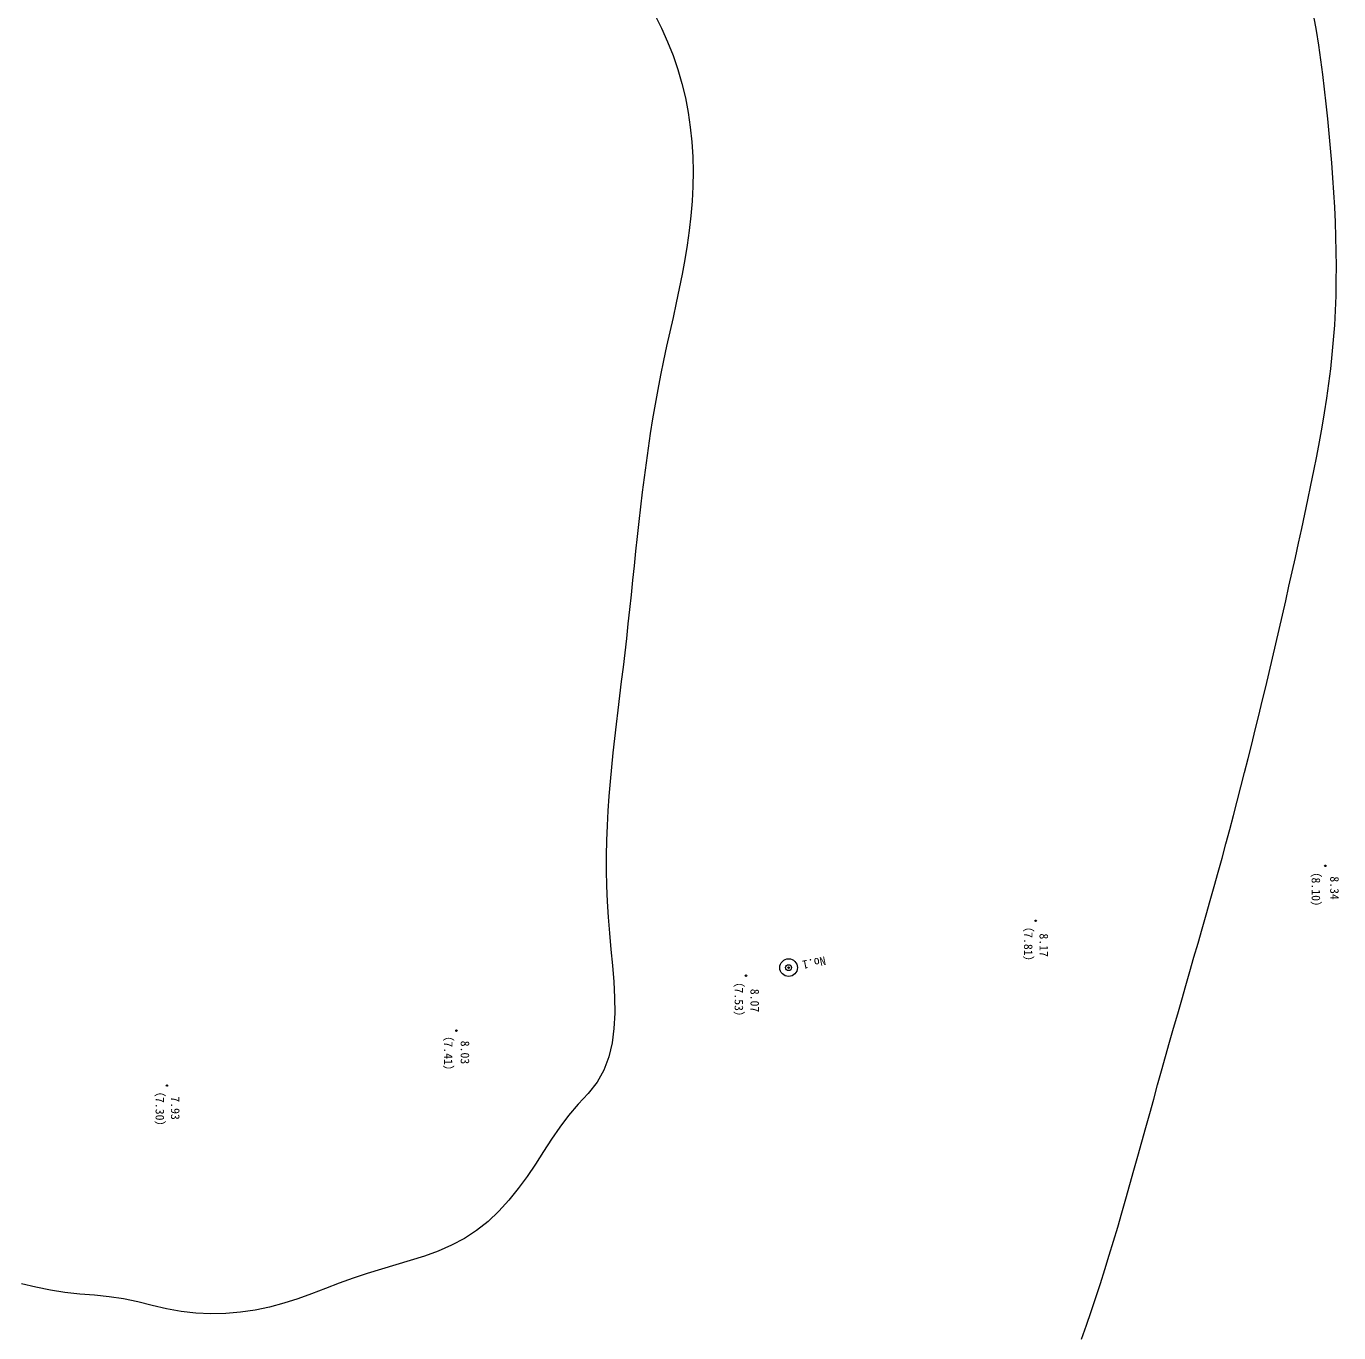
# Model space of a CAD drawing. Units: millimetres, scale not verified. Extents: x -24504 to 83739, y 769 to 153354.
# Drawn here: x 36085 to 80612, y 43280 to 87607 of the extents above; entities that cross this region are included whole.
import ezdxf
from ezdxf.enums import TextEntityAlignment as Align

# ---------------------------------------------------------------- set-up
doc = ezdxf.new("R2010")
doc.units = ezdxf.units.MM
doc.header["$LTSCALE"] = 100
doc.header["$PDMODE"] = 32
doc.header["$PDSIZE"] = 50
doc.layers.add('0-0通り芯', color=4, linetype='Continuous', lineweight=13)
doc.styles.add('ＭＳ ゴシック', font='')
doc.styles.get('ＭＳ ゴシック').set_extended_font_data('MS Gothic')

msp = doc.modelspace()

# ---------------------------------------------------------------- linework, layer by layer
at = {"layer": '0-0通り芯', "color": 3}
for points in [[(57414.4, 87990.2), (57636.7, 87540.2), (57841.4, 87082.4), (58026.5, 86616.9), (58190.2, 86143.9), (58330.5, 85663.3), (58447.3, 85175.8), (58541.2, 84682.8), (58613.2, 84185.3), (58664, 83684.6), (58694.6, 83181.8), (58705.9, 82678.1), (58698.6, 82174.9), (58673.6, 81673.2), (58631.9, 81174.1), (58575.2, 80677.5), (58505.4, 80183), (58424.4, 79690.4), (58334.2, 79199.2), (58236.5, 78709.1), (58133.5, 78219.7), (58026.9, 77730.6), (57918.7, 77241.4), (57810.8, 76751.8), (57705.1, 76261.5), (57603.6, 75770), (57507.9, 75277.1), (57418.3, 74782.7), (57334.4, 74287), (57255.8, 73790.3), (57181.9, 73292.7), (57112.4, 72794.4), (57046.7, 72295.8), (56984.3, 71796.8), (56924.9, 71297.8), (56867.9, 70799), (56812.8, 70300.4), (56759.3, 69802.5), (56706.8, 69305.2), (56655, 68808.9), (56603.3, 68313.7), (56551.2, 67819.8), (56498.3, 67327.5), (56444.2, 66836.9), (56388.3, 66348.2), (56330.5, 65861.5), (56271.3, 65376.4), (56211.7, 64892.3), (56152.5, 64408.6), (56094.4, 63924.8), (56038.3, 63440.3), (55985, 62954.7), (55935.5, 62467.3), (55890.4, 61977.6), (55850.6, 61485), (55817, 60989.1), (55790.4, 60489.2), (55771.5, 59984.8), (55761.4, 59475.4), (55760.6, 58960.4), (55770.2, 58439.2), (55790.9, 57911.3), (55823.6, 57376.2), (55868.5, 56833.6), (55920.9, 56285.8), (55973.1, 55736.8), (56017.2, 55190.7), (56045.6, 54651.3), (56050.4, 54122.6), (56023.9, 53608.5), (55958.2, 53113.2), (55845.7, 52640.4), (55678.6, 52194.2), (55449.1, 51778.6), (55149.4, 51397.4), (54804.7, 51036), (54485.7, 50654.5), (54189, 50255.4), (53907.1, 49844), (53632.2, 49425.3), (53356.7, 49004.4), (53073, 48586.7), (52773.6, 48177.1), (52454.2, 47781.8), (52113.7, 47407.3), (51750.6, 47060.5), (51363.9, 46748.1), (50952.3, 46476.5), (50517.1, 46246.4), (50062.3, 46050.2), (49592.6, 45879.7), (49112.3, 45727), (48625.8, 45584), (48137.7, 45442.6), (47652.3, 45294.7), (47173.8, 45133.1), (46701.8, 44959.3), (46233.6, 44780.3), (45766.4, 44602.9), (45297.4, 44434.2), (44823.8, 44281), (44342.7, 44150.3), (43852.2, 44048), (43354.2, 43976), (42851.4, 43935), (42346.6, 43925.7), (41842.7, 43948.7), (41342.4, 44004.8), (40848.5, 44094.4), (40360.5, 44208), (39874.5, 44326.6), (39386.8, 44430.5), (38893.9, 44503.1), (38396.4, 44551.4), (37897.1, 44594.6), (37398.6, 44651), (36902.9, 44728), (36411.1, 44826), (35924.5, 44945)], [(71885.6, 43061.3), (72051.5, 43532.1), (72213.2, 44004.4), (72371.1, 44478.3), (72525.4, 44953.5), (72676.4, 45429.9), (72824.5, 45907.5), (72969.7, 46386.2), (73112.5, 46865.7), (73253.2, 47346.1), (73391.9, 47827.2), (73529, 48308.9), (73664.8, 48791.1), (73799.6, 49273.7), (73933.5, 49756.6), (74067, 50239.6), (74200.2, 50722.7), (74333.5, 51205.7), (74467.2, 51688.6), (74601.4, 52171.2), (74736.6, 52653.4), (74872.7, 53135.3), (75009.6, 53616.7), (75147.1, 54097.9), (75285.1, 54578.8), (75423.4, 55059.5), (75561.7, 55540.2), (75700, 56020.7), (75838.1, 56501.2), (75975.7, 56981.6), (76112.8, 57462.2), (76249, 57943), (76384.4, 58423.9), (76518.6, 58905.1), (76651.6, 59386.5), (76783.1, 59868.4), (76913, 60350.6), (77041.3, 60833.2), (77168.2, 61316.2), (77293.5, 61799.7), (77417.5, 62283.5), (77540.1, 62767.7), (77661.4, 63252.3), (77781.4, 63737.2), (77900.2, 64222.5), (78017.8, 64708.2), (78134.3, 65194.3), (78249.7, 65680.6), (78364.1, 66167.4), (78477.4, 66654.6), (78589.9, 67142), (78701.5, 67629.8), (78812.2, 68118), (78922.2, 68606.5), (79031.4, 69095.3), (79139.9, 69584.5), (79247.7, 70073.9), (79355, 70563.7), (79461.6, 71053.8), (79566.8, 71544.3), (79670, 72035.2), (79770.5, 72526.5), (79867.6, 73018.2), (79960.6, 73510.4), (80048.8, 74003.1), (80131.5, 74496.3), (80208.1, 74990.2), (80277.8, 75484.6), (80339.9, 75979.7), (80393.8, 76475.5), (80438.8, 76971.9), (80474.5, 77469), (80501.2, 77966.9), (80519.5, 78465.3), (80529.7, 78964.2), (80532.3, 79463.6), (80527.7, 79963.4), (80516.5, 80463.6), (80498.9, 80964.1), (80475.5, 81464.7), (80446.8, 81965.6), (80413.1, 82466.5), (80374.9, 82967.5), (80332.7, 83468.5), (80286.9, 83969.4), (80237.9, 84470.1), (80186, 84970.6), (80130.5, 85470.6), (80070.6, 85969.9), (80005.5, 86468), (79934.1, 86964.8), (79855.7, 87459.8), (79769.4, 87952.9)]]:
    msp.add_lwpolyline(points, dxfattribs=at)
at = {"layer": '0-0通り芯'}
for radius in [300, 100]:
    msp.add_circle((61948.2, 55668.1), radius, dxfattribs=at)
at = {"layer": '0-0通り芯', "color": 7}
for p in [(80153.9, 59122), (70329.1, 57258.1), (61948.2, 55668.1), (60504.4, 55394.2), (50679.7, 53530.2), (40854.9, 51666.3)]:
    msp.add_point(p, dxfattribs=at)

# ---------------------------------------------------------------- texts
at = {"layer": '0-0通り芯', "color": 2, "style": 'ＭＳ ゴシック'}
for s, rotation, p in [('（8.10）', 270, (79605.2, 59125.7)), ('8.34', 270, (80234.1, 58766.4)), ('（7.81）', 270, (69846.3, 57273)), ('8.17', 270, (70373.4, 56829.6)), ('No.1', 191.31, (63156.1, 56138.8)), ('（7.53）', 270, (60029, 55396.3)), ('8.07', 270, (60567.1, 54949.8)), ('（7.41）', 270, (50171.4, 53565.6)), ('8.03', 270, (50736.8, 53188.7)), ('（7.30）', 270, (40384.5, 51679.6)), ('7.93', 270, (40907.1, 51301.5))]:
    msp.add_text(s, height=293.3, rotation=rotation, dxfattribs=at).set_placement(p, align=Align.BOTTOM_LEFT)

doc.saveas('drawing.dxf')
